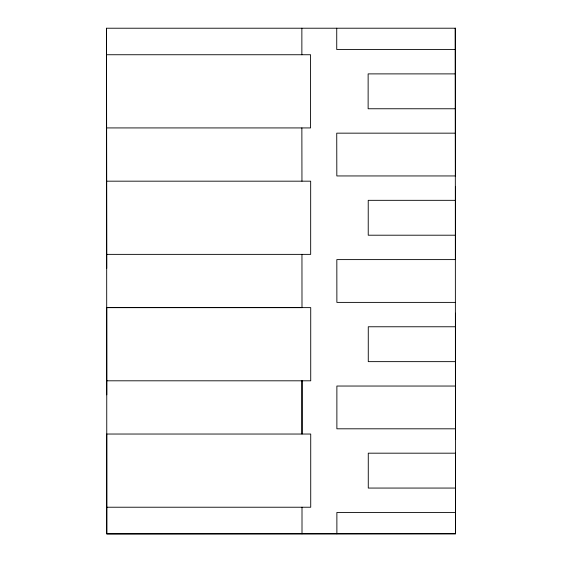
<?xml version="1.0" encoding="UTF-8"?>
<svg xmlns="http://www.w3.org/2000/svg" width="562" height="562" viewBox="0 0 562 562"><rect width="100%" height="100%" fill="white"/><g stroke="black" fill="none" stroke-linecap="round" stroke-linejoin="round"><path stroke-width="0.84" d="M301.956 254.368L301.998 307.618L106.745 307.618L106.766 533.9L455.466 533.774L455.276 28.1L455.41 175.948L336.828 175.948L336.736 133.159L455.325 133.166M455.466 533.774L455.459 453.19L368.272 453.183L368.272 488.062L455.459 488.062M455.459 439.617L455.459 313.196M455.41 186.76L455.41 259.602L336.828 259.602L336.877 302.391L455.459 302.391M106.759 394.847L106.534 28.226L455.318 28.212M455.318 49.512L336.736 49.512L336.736 28.219M106.611 54.739L310.582 54.746L310.582 127.932L106.618 127.925L106.534 28.226M455.318 73.889L368.138 73.889L368.131 108.761L455.318 108.768M106.703 181.175L310.674 181.182L310.674 254.368L106.71 254.368M455.417 200.332L368.229 200.325L368.229 235.204L455.41 235.204M106.745 307.618L310.723 307.625L310.723 380.811L106.759 380.804M455.459 326.768L368.272 326.768L368.272 361.64L455.459 361.647M455.459 386.045L336.877 386.038L336.877 428.806L455.459 428.813M106.759 507.226L310.723 507.233L310.723 434.04L106.745 434.033L106.759 533.858L455.466 533.76M455.459 512.46L336.877 512.46L336.884 533.802M106.731 268.397L106.618 127.925M301.864 127.932L301.956 181.182M302.005 507.226L302.005 533.809M301.864 28.219L301.864 54.739M302.005 380.811L302.005 434.04L301.998 380.811"/></g></svg>
